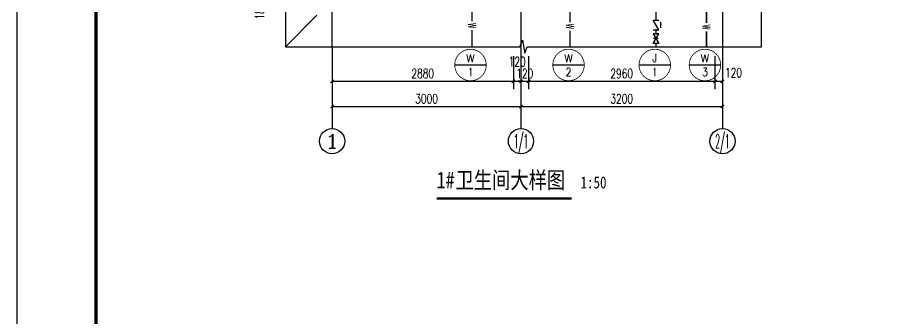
# Model space of a CAD drawing. Extents: x 13158459 to 15902229, y -1299598 to 28366.
# Drawn here: x 14066558 to 14080317, y -592094 to -587310 of the extents above; entities that cross this region are included whole.
import ezdxf
from ezdxf.enums import TextEntityAlignment as Align

# ---------------------------------------------------------------- set-up
doc = ezdxf.new("R2010")
doc.units = 0
doc.header["$LTSCALE"] = 1000
doc.header["$MEASUREMENT"] = 0
doc.linetypes.add('DOTE', pattern=[2.42, 2, -0.2, 0.02, -0.2])
for name, color, linetype in [('AXIS', 3, 'Continuous'), ('AXIS_TEXT', 7, 'Continuous'), ('DIM_SYMB', 3, 'Continuous'), ('DIM_消防', 3, 'Continuous'), ('DOTE', 8, 'DOTE'), ('PIPE-污水', 2, 'Continuous'), ('PIPE-给水', 3, 'Continuous'), ('PUB_TEXT', 7, 'Continuous'), ('TEXT_污水', 7, 'Continuous'), ('TK', 4, 'Continuous'), ('VALVE_给水', 7, 'Continuous')]:
    doc.layers.add(name, color=color, linetype=linetype)
doc.styles.add('_TCH_AXIS', font='COMPLEX', dxfattribs={"bigfont": 'GBCBIG'})
doc.styles.add('_TCH_DIM_T3', font='SIMPLEX', dxfattribs={"width": 0.705882, "bigfont": 'GBCBIG'})
doc.styles.add('_TWT_CIRCLE', font='COMPLEX', dxfattribs={"width": 1.1, "height": 3, "bigfont": 'HZTXT'})
doc.styles.add('_TWT_PIPETEXT', font='COMPLEX', dxfattribs={"width": 0.8, "height": 2.5, "bigfont": 'HZTXT'})
doc.styles.add('COMPLEX', font='COMPLEX')
doc.styles.add('YAYA', font='', dxfattribs={"width": 0.8, "height": 1})
doc.styles.get('YAYA').set_extended_font_data('SimSun')
doc.dimstyles.new('_TCH_ARCH&&50', dxfattribs={"dimtxt": 148.75, "dimasz": 50, "dimexe": 125, "dimexo": 150, "dimgap": 50, "dimtad": 1, "dimdec": 0, "dimzin": 0, "dimdsep": 46, "dimtxsty": '_TCH_DIM_T3', "dimblk": 'ARCHTICK', "dimcen": 0.09, "dimclrt": 7, "dimazin": 2, "dimtfac": 1, "dimtdec": 0, "dimtix": 1, "dimtmove": 2, "dimatfit": 3, "dimfxl": 0, "dimtolj": 1, "dimtzin": 0, "dimarcsym": 0})

# ---------------------------------------------------------------- blocks, each defined once
blk = doc.blocks.new('GeYuanFrame_06504130', base_point=(20.09, 4.53))
at = {"layer": 'TK'}
blk.add_lwpolyline([(20.09, 4.53), (20.09, 598.53), (861.09, 598.53), (861.09, 4.53)], close=True, dxfattribs=at)
at = {"layer": 'TK', "const_width": 1}
blk.add_lwpolyline([(45.09, 588.53), (851.09, 588.53), (851.09, 14.53), (45.09, 14.53)], close=True, dxfattribs=at)
blk = doc.blocks.new('_ArchTick')
at = {"color": 0, "linetype": 'ByBlock', "const_width": 0.4}
blk.add_lwpolyline([(-0.5, -0.5), (0.5, 0.5)], dxfattribs=at)
blk = doc.blocks.new('*D428')
at = {"layer": 'AXIS', "color": 0, "lineweight": -2}
for p, q in [((14074557, -587926), (14074557, -588851)), ((14077757, -587926), (14077757, -588851)), ((14074557, -588726), (14077757, -588726))]:
    blk.add_line(p, q, dxfattribs=at)
at = {"layer": 'Defpoints', "color": 0}
for p in [(14074557, -587776), (14077757, -587776), (14077757, -588726)]:
    blk.add_point(p, dxfattribs=at)
at = {"layer": 'AXIS', "color": 0, "lineweight": -2, "xscale": 50, "yscale": 50, "zscale": 50, "rotation": 180}
blk.add_blockref('_ArchTick', (14074557, -588726), dxfattribs=at)
at = {"layer": 'AXIS', "color": 0, "lineweight": -2, "xscale": 50, "yscale": 50, "zscale": 50}
blk.add_blockref('_ArchTick', (14077757, -588726), dxfattribs=at)
at = {"layer": 'AXIS', "color": 7, "insert": (14076157, -588602), "char_height": 148.8, "attachment_point": 5, "style": '_TCH_DIM_T3'}
blk.add_mtext('\\A1;3200', dxfattribs=at)
blk = doc.blocks.new('*D429')
at = {"layer": 'AXIS', "color": 0, "lineweight": -2}
for p, q in [((14071557, -587926), (14071557, -588851)), ((14074557, -587926), (14074557, -588851)), ((14071557, -588726), (14074557, -588726))]:
    blk.add_line(p, q, dxfattribs=at)
at = {"layer": 'Defpoints', "color": 0}
for p in [(14071557, -587776), (14074557, -587776), (14074557, -588726)]:
    blk.add_point(p, dxfattribs=at)
at = {"layer": 'AXIS', "color": 0, "lineweight": -2, "xscale": 50, "yscale": 50, "zscale": 50, "rotation": 180}
blk.add_blockref('_ArchTick', (14071557, -588726), dxfattribs=at)
at = {"layer": 'AXIS', "color": 0, "lineweight": -2, "xscale": 50, "yscale": 50, "zscale": 50}
blk.add_blockref('_ArchTick', (14074557, -588726), dxfattribs=at)
at = {"layer": 'AXIS', "color": 7, "insert": (14073057, -588602), "char_height": 148.8, "attachment_point": 5, "style": '_TCH_DIM_T3'}
blk.add_mtext('\\A1;3000', dxfattribs=at)
blk = doc.blocks.new('*D430')
at = {"layer": 'AXIS', "color": 0, "lineweight": -2}
for p, q in [((14077637, -587926), (14077637, -588451)), ((14077757, -587926), (14077757, -588451)), ((14077637, -588326), (14077757, -588326))]:
    blk.add_line(p, q, dxfattribs=at)
at = {"layer": 'Defpoints', "color": 0}
for p in [(14077637, -587776), (14077757, -587776), (14077757, -588326)]:
    blk.add_point(p, dxfattribs=at)
at = {"layer": 'AXIS', "color": 0, "lineweight": -2, "xscale": 50, "yscale": 50, "zscale": 50, "rotation": 180}
blk.add_blockref('_ArchTick', (14077637, -588326), dxfattribs=at)
at = {"layer": 'AXIS', "color": 0, "lineweight": -2, "xscale": 50, "yscale": 50, "zscale": 50}
blk.add_blockref('_ArchTick', (14077757, -588326), dxfattribs=at)
at = {"layer": 'AXIS', "color": 7, "insert": (14077932, -588189), "char_height": 148.8, "attachment_point": 5, "style": '_TCH_DIM_T3'}
blk.add_mtext('\\A1;120', dxfattribs=at)
blk = doc.blocks.new('*D431')
at = {"layer": 'AXIS', "color": 0, "lineweight": -2}
for p, q in [((14074677, -587926), (14074677, -588451)), ((14077637, -587926), (14077637, -588451)), ((14074677, -588326), (14077637, -588326))]:
    blk.add_line(p, q, dxfattribs=at)
at = {"layer": 'Defpoints', "color": 0}
for p in [(14074677, -587776), (14077637, -587776), (14077637, -588326)]:
    blk.add_point(p, dxfattribs=at)
at = {"layer": 'AXIS', "color": 0, "lineweight": -2, "xscale": 50, "yscale": 50, "zscale": 50, "rotation": 180}
blk.add_blockref('_ArchTick', (14074677, -588326), dxfattribs=at)
at = {"layer": 'AXIS', "color": 0, "lineweight": -2, "xscale": 50, "yscale": 50, "zscale": 50}
blk.add_blockref('_ArchTick', (14077637, -588326), dxfattribs=at)
at = {"layer": 'AXIS', "color": 7, "insert": (14076157, -588202), "char_height": 148.8, "attachment_point": 5, "style": '_TCH_DIM_T3'}
blk.add_mtext('\\A1;2960', dxfattribs=at)
blk = doc.blocks.new('*D432')
at = {"layer": 'AXIS', "color": 0, "lineweight": -2}
for p, q in [((14074557, -587926), (14074557, -588451)), ((14074677, -587926), (14074677, -588451)), ((14074557, -588326), (14074507, -588326)), ((14074557, -588326), (14074677, -588326)), ((14074677, -588326), (14074727, -588326))]:
    blk.add_line(p, q, dxfattribs=at)
at = {"layer": 'Defpoints', "color": 0}
for p in [(14074557, -587776), (14074677, -587776), (14074677, -588326)]:
    blk.add_point(p, dxfattribs=at)
at = {"layer": 'AXIS', "color": 0, "lineweight": -2, "xscale": 50, "yscale": 50, "zscale": 50}
blk.add_blockref('_ArchTick', (14074557, -588326), dxfattribs=at)
at = {"layer": 'AXIS', "color": 0, "lineweight": -2, "xscale": 50, "yscale": 50, "zscale": 50, "rotation": 180}
blk.add_blockref('_ArchTick', (14074677, -588326), dxfattribs=at)
at = {"layer": 'AXIS', "color": 7, "insert": (14074617, -588202), "char_height": 148.8, "attachment_point": 5, "style": '_TCH_DIM_T3'}
blk.add_mtext('\\A1;120', dxfattribs=at)
blk = doc.blocks.new('*D433')
at = {"layer": 'AXIS', "color": 0, "lineweight": -2}
for p, q in [((14074437, -587926), (14074437, -588451)), ((14074557, -587926), (14074557, -588451)), ((14074437, -588326), (14074557, -588326))]:
    blk.add_line(p, q, dxfattribs=at)
at = {"layer": 'Defpoints', "color": 0}
for p in [(14074437, -587776), (14074557, -587776), (14074557, -588326)]:
    blk.add_point(p, dxfattribs=at)
at = {"layer": 'AXIS', "color": 0, "lineweight": -2, "xscale": 50, "yscale": 50, "zscale": 50, "rotation": 180}
blk.add_blockref('_ArchTick', (14074437, -588326), dxfattribs=at)
at = {"layer": 'AXIS', "color": 0, "lineweight": -2, "xscale": 50, "yscale": 50, "zscale": 50}
blk.add_blockref('_ArchTick', (14074557, -588326), dxfattribs=at)
at = {"layer": 'AXIS', "color": 7, "insert": (14074497, -588014), "char_height": 148.8, "attachment_point": 5, "style": '_TCH_DIM_T3'}
blk.add_mtext('\\A1;120', dxfattribs=at)
blk = doc.blocks.new('*D434')
at = {"layer": 'AXIS', "color": 0, "lineweight": -2}
for p, q in [((14071557, -587926), (14071557, -588451)), ((14074437, -587926), (14074437, -588451)), ((14071557, -588326), (14074437, -588326))]:
    blk.add_line(p, q, dxfattribs=at)
at = {"layer": 'Defpoints', "color": 0}
for p in [(14071557, -587776), (14074437, -587776), (14074437, -588326)]:
    blk.add_point(p, dxfattribs=at)
at = {"layer": 'AXIS', "color": 0, "lineweight": -2, "xscale": 50, "yscale": 50, "zscale": 50, "rotation": 180}
blk.add_blockref('_ArchTick', (14071557, -588326), dxfattribs=at)
at = {"layer": 'AXIS', "color": 0, "lineweight": -2, "xscale": 50, "yscale": 50, "zscale": 50}
blk.add_blockref('_ArchTick', (14074437, -588326), dxfattribs=at)
at = {"layer": 'AXIS', "color": 7, "insert": (14072997, -588202), "char_height": 148.8, "attachment_point": 5, "style": '_TCH_DIM_T3'}
blk.add_mtext('\\A1;2880', dxfattribs=at)
blk = doc.blocks.new('*D446')
at = {"layer": 'AXIS', "color": 0, "lineweight": -2}
for p, q in [((14070667, -586856), (14070142, -586856)), ((14070267, -587036), (14070267, -586856)), ((14070667, -587036), (14070142, -587036))]:
    blk.add_line(p, q, dxfattribs=at)
at = {"layer": 'Defpoints', "color": 0}
for p in [(14070267, -586856), (14070817, -586856), (14070817, -587036)]:
    blk.add_point(p, dxfattribs=at)
at = {"layer": 'AXIS', "color": 0, "lineweight": -2, "xscale": 50, "yscale": 50, "zscale": 50}
for p, rotation in [((14070267, -586856), 90), ((14070267, -587036), 270)]:
    blk.add_blockref('_ArchTick', p, dxfattribs=dict(at, rotation=rotation))
at = {"layer": 'AXIS', "color": 7, "insert": (14070405, -587211), "char_height": 148.8, "attachment_point": 5, "rotation": 90, "style": '_TCH_DIM_T3'}
blk.add_mtext('\\A1;180', dxfattribs=at)
blk = doc.blocks.new('$VALVE$00000296')
for points in [[(-125, 72), (-125, -72), (125, 72), (125, -72), (-125, 72)], [(0, 60), (0, -64)]]:
    blk.add_lwpolyline(points)
for p in [(-125, 0), (125, 0)]:
    blk.add_point(p)
blk = doc.blocks.new('$VALVE$00000315')
blk.add_line((-75, 125), (75, 125))
blk.add_lwpolyline([(-125, -75), (-125, 75), (125, -75), (125, 75)])
for p in [(-125, 0), (125, 0)]:
    blk.add_point(p)
blk.add_solid([(0, 125), (0, 150), (75, 125)])
blk = doc.blocks.new('_AXISO')
blk.add_circle((0, 0), 0.5)
at = {"layer": 'AXIS_TEXT', "style": 'COMPLEX', "width": 1.041667}
blk.add_attdef('A', text='', height=0.56, dxfattribs=at).set_placement((-0.25, -0.28), (0.25, -0.28), align=Align.FIT)

msp = doc.modelspace()

# ---------------------------------------------------------------- linework, layer by layer
at = {"ltscale": 0.5}
msp.add_line((14071317.1, -587276.5), (14070817.1, -587776.5), dxfattribs=at)
at = {"layer": 'AXIS'}
for p, q in [((14071557.1, -587776.5), (14071557.1, -589076.5)), ((14074557.1, -587776.5), (14074557.1, -589076.5)), ((14077757.1, -587776.5), (14077757.1, -589076.5))]:
    msp.add_line(p, q, dxfattribs=at)
at = {"layer": 'DIM_SYMB'}
for points in [[(14070817.1, -581316.5), (14070817.1, -584490.2), (14070922.1, -584528.5), (14070712.1, -584565.5), (14070817.1, -584602.7), (14070817.1, -587776.5)], [(14078377.1, -587776.5), (14078377.1, -584602.7), (14078272.1, -584564.5), (14078482.1, -584527.5), (14078377.1, -584490.2), (14078377.1, -581316.5)], [(14070817.1, -587776.5), (14074540.8, -587776.5), (14074579.1, -587671.5), (14074616.1, -587881.5), (14074653.3, -587776.5), (14078377.1, -587776.5)]]:
    msp.add_lwpolyline(points, dxfattribs=at)
at = {"layer": 'DIM_SYMB', "const_width": 35}
msp.add_lwpolyline([(14073215.3, -590185.1), (14075362.3, -590185.1)], dxfattribs=at)
at = {"layer": 'DIM_消防'}
for p, q in [((14074005.1, -588067.1), (14073505.1, -588067.1)), ((14075562.4, -588067.1), (14075062.4, -588067.1)), ((14076932, -588067.1), (14076432, -588067.1)), ((14077728.5, -588067.1), (14077228.5, -588067.1))]:
    msp.add_line(p, q, dxfattribs=at)
at = {"layer": 'DIM_消防', "const_width": 12.5}
for points in [[(14074005.1, -588067.1, 1), (14073505.1, -588067.1, 1)], [(14075562.4, -588067.1, 1), (14075062.4, -588067.1, 1)], [(14076932, -588067.1, 1), (14076432, -588067.1, 1)], [(14077728.5, -588067.1, 1), (14077228.5, -588067.1, 1)]]:
    msp.add_lwpolyline(points, format="xyb", close=True, dxfattribs=at)
at = {"layer": 'DOTE'}
for p, q in [((14071557.1, -587776.5), (14071557.1, -581316.5)), ((14077757.1, -581316.5), (14077757.1, -587776.5)), ((14074557.1, -584036.5), (14074557.1, -587776.5))]:
    msp.add_line(p, q, dxfattribs=at)
at = {"layer": 'PIPE-污水', "linetype": 'Continuous', "ltscale": 0.25, "const_width": 25}
for points in [[(14073778.5, -586807), (14073778.5, -587375.6)], [(14075335.7, -587063), (14075335.7, -587387.3)], [(14077501.8, -587063), (14077501.8, -587398.9)], [(14073778.5, -587509.5), (14073778.5, -587776.5)], [(14075335.7, -587521.1), (14075335.7, -587776.5)], [(14077501.8, -587532.7), (14077501.8, -587776.5)]]:
    msp.add_lwpolyline(points, dxfattribs=at)
at = {"layer": 'PIPE-给水', "linetype": 'Continuous', "ltscale": 0.25, "const_width": 17.5}
for points in [[(14076701.5, -587356.4), (14076701.5, -587013)], [(14076701.5, -587573.2), (14076701.5, -587506.4)], [(14076701.5, -587776.5), (14076701.5, -587723.2)]]:
    msp.add_lwpolyline(points, dxfattribs=at)

# ---------------------------------------------------------------- block references
at = {"xscale": 50, "yscale": 50, "zscale": 50}
msp.add_blockref('GeYuanFrame_06504130', (14066558, -606343.1), dxfattribs=at)
at = {"layer": 'AXIS'}
ref = msp.add_blockref('_AXISO', (14071557.1, -589276.5), dxfattribs=dict(at, xscale=400, yscale=400, zscale=400))
ref.add_attrib('A', '1', dxfattribs={"layer": 'AXIS_TEXT', "ltscale": 0.5, "height": 226.3, "style": '_TCH_AXIS', "width": 2.333333}).set_placement((14071444, -589389.6), (14071670.2, -589389.6), align=Align.FIT)
ref = msp.add_blockref('_AXISO', (14074557.1, -589276.5), dxfattribs=dict(at, xscale=400, yscale=400, zscale=400))
ref.add_attrib('A', '1/1', dxfattribs={"layer": 'AXIS_TEXT', "ltscale": 0.5, "height": 226.27, "style": '_TCH_AXIS', "width": 0.456522}).set_placement((14074444, -589389.6), (14074670.2, -589389.6), align=Align.FIT)
ref = msp.add_blockref('_AXISO', (14077757.1, -589276.5), dxfattribs=dict(at, xscale=400, yscale=400, zscale=400))
ref.add_attrib('A', '2/1', dxfattribs={"layer": 'AXIS_TEXT', "ltscale": 0.5, "height": 226.27, "style": '_TCH_AXIS', "width": 0.411765}).set_placement((14077644, -589389.6), (14077870.2, -589389.6), align=Align.FIT)
at = {"layer": 'VALVE_给水', "xscale": 0.6, "yscale": -0.6, "zscale": 0.6, "rotation": 90}
for name, p in [('$VALVE$00000315', (14076701.5, -587431.4)), ('$VALVE$00000296', (14076701.5, -587648.2))]:
    msp.add_blockref(name, p, dxfattribs=at)

# ---------------------------------------------------------------- texts
at = {"layer": 'DIM_消防', "color": 7, "style": '_TWT_CIRCLE'}
for s, height, p, p2 in [('W', 120.8, (14073685.5, -588019.4), (14073824.7, -588019.4)), ('W', 120.8, (14075242.8, -588019.4), (14075382, -588019.4)), ('J', 131.9, (14076644, -588021), (14076720, -588021)), ('W', 120.8, (14077408.9, -588019.4), (14077548.1, -588019.4)), ('1', 133.3, (14073723.7, -588246.3), (14073786.6, -588246.3)), ('2', 129.4, (14075264.9, -588242.9), (14075359.8, -588242.9)), ('1', 133.3, (14076650.6, -588246.3), (14076713.4, -588246.3)), ('3', 129.4, (14077431, -588242.9), (14077525.9, -588242.9))]:
    msp.add_text(s, height=height, dxfattribs=at).set_placement(p, p2, align=Align.FIT)
at = {"layer": 'PUB_TEXT', "style": 'YAYA', "width": 0.8}
for s, height, p in [('卫生间大样图', 265.82, (14073517.7, -590026.5)), ('1#', 265.82, (14073215.3, -590026.5)), ('1:50', 189.87, (14075502.3, -590026.5))]:
    msp.add_text(s, height=height, dxfattribs=at).set_placement(p)
at = {"layer": 'TEXT_污水', "style": '_TWT_PIPETEXT', "width": 0.64}
for p in [(14073716, -587400.6), (14075273.2, -587412.3), (14077439.3, -587423.9)]:
    msp.add_text('W', height=125, rotation=270, dxfattribs=at).set_placement(p)

# ---------------------------------------------------------------- dimensions: what is measured, and where the dimension line sits
at = {"layer": 'AXIS'}
for base, p1, p2, angle, text, picture, middle in [((14070267.1, -586856.5), (14070817.1, -587036.5), (14070817.1, -586856.5), 90, '180', '*D446', (14070404.6, -587211.5)), ((14074557.1, -588326.5), (14074437.1, -587776.5), (14074557.1, -587776.5), 0, '120', '*D433', (14074497.1, -588014)), ((14077757.1, -588326.5), (14077637.1, -587776.5), (14077757.1, -587776.5), 0, '120', '*D430', (14077932.1, -588189))]:
    dim = msp.add_linear_dim(base=base, p1=p1, p2=p2, angle=angle, text=text, dimstyle='_TCH_ARCH&&50', dxfattribs=at)
    dim.commit()
    dim.dimension.update_dxf_attribs({"geometry": picture, "text_midpoint": middle, "dimtype": 161})
for p1, p2, distance, text, picture, middle in [((14071557.1, -587776.5), (14074557.1, -587776.5), -950, '3000', '*D429', (14073057.1, -588602.1)), ((14071557.1, -587776.5), (14074437.1, -587776.5), -550, '2880', '*D434', (14072997.1, -588202.1)), ((14074557.1, -587776.5), (14074677.1, -587776.5), -550, '120', '*D432', (14074617.1, -588202.1)), ((14074557.1, -587776.5), (14077757.1, -587776.5), -950, '3200', '*D428', (14076157.1, -588602.1)), ((14074677.1, -587776.5), (14077637.1, -587776.5), -550, '2960', '*D431', (14076157.1, -588202.1))]:
    dim = msp.add_aligned_dim(p1=p1, p2=p2, distance=distance, text=text, dimstyle='_TCH_ARCH&&50', dxfattribs=at)
    dim.commit()
    dim.dimension.update_dxf_attribs({"geometry": picture, "text_midpoint": middle})

doc.saveas('drawing.dxf')
